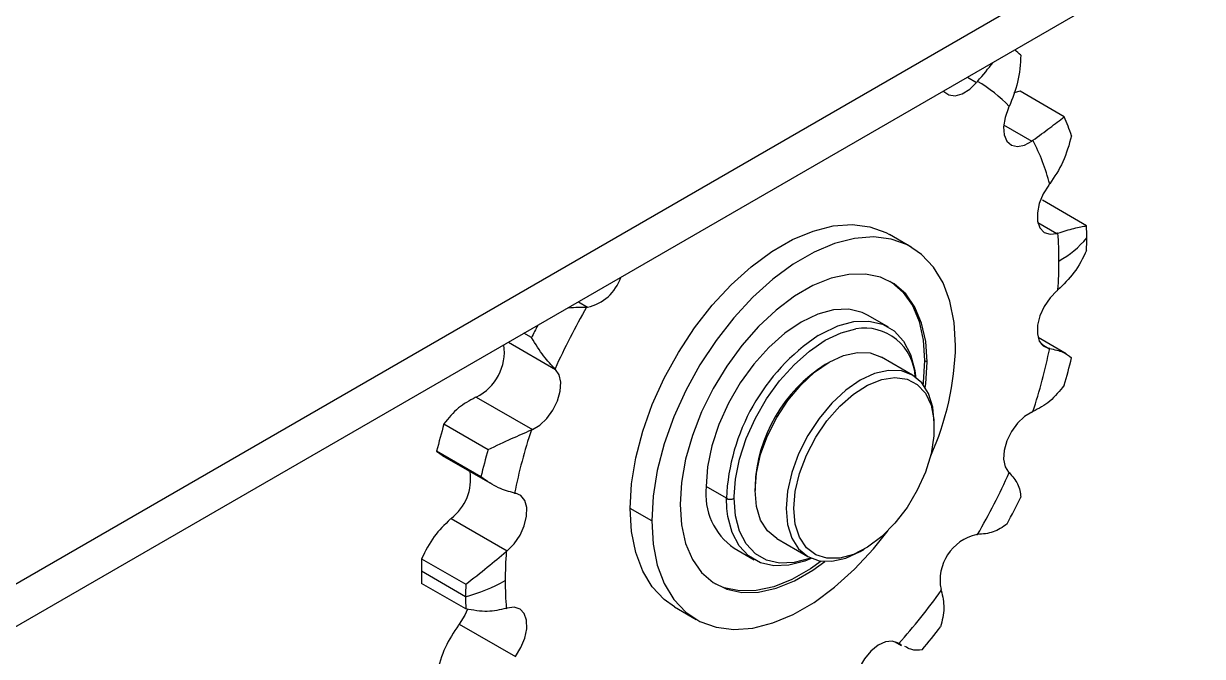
# Model space of a CAD drawing. Header units: metres. Extents: x 0 to 21025, y 0 to 14850.
# Drawn here: x 12819.2 to 12926.4, y 5419 to 5476.5 of the extents above; entities that cross this region are included whole.
import ezdxf

# ---------------------------------------------------------------- set-up
doc = ezdxf.new("R2010")
doc.units = ezdxf.units.M
doc.header["$LTSCALE"] = 25
doc.layers.add('SL4', color=4, linetype='Continuous')

msp = doc.modelspace()

# ---------------------------------------------------------------- linework, layer by layer
at = {"layer": 'SL4'}
for p, q in [((12132.155, 5029.361), (13069.054, 5570.221)), ((12132.155, 5025.472), (13069.054, 5566.332)), ((12905.041, 5471.649), (12905.876, 5471.167)), ((12909.817, 5470.36), (12909.268, 5470.221)), ((12913.838, 5468.039), (12909.817, 5470.36)), ((12908.326, 5467.321), (12910.895, 5465.838)), ((12915.871, 5458.133), (12911.851, 5460.454)), ((12911.434, 5458.446), (12913.174, 5457.442)), ((12899.915, 5456.203), (12897.956, 5457.334)), ((12869.658, 5451.223), (12870.494, 5450.741)), ((12897.864, 5448.925), (12896.025, 5449.986)), ((12865.401, 5447.97), (12864.712, 5448.368)), ((12914.01, 5446.505), (12911.455, 5447.98)), ((12863.295, 5447.55), (12867.591, 5445.07)), ((12911.739, 5447.395), (12912.44, 5446.991)), ((12892.455, 5445.719), (12892.101, 5445.515)), ((12900.046, 5444.559), (12897.218, 5446.191)), ((12901.147, 5445.889), (12901.372, 5445.759)), ((12860.377, 5442.561), (12865.475, 5439.618)), ((12857.434, 5440.12), (12861.455, 5437.799)), ((12902.02, 5439.789), (12902.02, 5440.198)), ((12860.792, 5435.311), (12856.771, 5437.632)), ((12856.771, 5437.632), (12857.285, 5437.292)), ((12857.262, 5437.254), (12861.806, 5434.631)), ((12883.12, 5433.36), (12881.281, 5434.421)), ((12885.721, 5434.462), (12885.721, 5434.054)), ((12883.159, 5432.429), (12883.12, 5433.36)), ((12883.811, 5433.36), (12883.812, 5433.523)), ((12876.324, 5431.299), (12874.365, 5432.43)), ((12858.098, 5431.533), (12863.196, 5428.59)), ((12887.694, 5429.693), (12890.522, 5428.06)), ((12883.811, 5428.829), (12885.65, 5427.767)), ((12895.285, 5428.533), (12895.639, 5428.737)), ((12855.4, 5427.866), (12859.421, 5425.545)), ((12859.404, 5424.415), (12855.384, 5426.736)), ((12859.421, 5423.305), (12855.4, 5425.626)), ((12878.414, 5423.482), (12880.373, 5422.351)), ((12858.832, 5421.93), (12863.93, 5418.987)), ((12898.476, 5420.324), (12899.055, 5419.99)), ((12898.583, 5420.279), (12898.724, 5420.198)), ((12899.037, 5420.037), (12898.786, 5420.156))]:
    msp.add_line(p, q, dxfattribs=at)
at = {"layer": 'SL4', "flags": 128}
for points in [[(12902.866, 5470.394), (12902.901, 5470.35), (12903.347, 5470.027), (12903.92, 5469.951), (12904.57, 5470.13), (12905.241, 5470.547), (12905.876, 5471.167)], [(12908.779, 5468.848), (12908.453, 5467.981), (12908.311, 5467.141), (12908.366, 5466.399), (12908.613, 5465.82), (12909.031, 5465.453), (12909.583, 5465.331), (12910.223, 5465.463), (12910.895, 5465.838)], [(12912.44, 5461.829), (12911.932, 5461.028), (12911.574, 5460.164), (12911.397, 5459.313), (12911.415, 5458.548), (12911.627, 5457.935), (12912.016, 5457.526), (12912.547, 5457.356), (12913.174, 5457.442)], [(12874.365, 5432.43), (12874.494, 5434.677), (12874.878, 5437.031), (12875.509, 5439.448), (12876.377, 5441.883), (12877.465, 5444.291), (12878.752, 5446.626), (12880.215, 5448.845), (12881.827, 5450.907), (12883.557, 5452.773), (12885.373, 5454.409), (12887.242, 5455.785), (12889.128, 5456.874), (12890.997, 5457.656), (12892.813, 5458.117), (12894.543, 5458.248), (12896.155, 5458.046), (12897.618, 5457.516), (12897.956, 5457.334)], [(12903.963, 5447.255), (12903.835, 5449.354), (12903.451, 5451.265), (12902.819, 5452.953), (12901.952, 5454.385), (12900.864, 5455.537), (12899.576, 5456.386), (12898.113, 5456.916), (12896.502, 5457.117), (12894.772, 5456.986), (12892.955, 5456.525), (12891.087, 5455.743), (12889.201, 5454.654), (12887.332, 5453.279), (12885.516, 5451.643), (12883.786, 5449.776), (12882.174, 5447.714), (12880.711, 5445.495), (12879.424, 5443.16), (12878.336, 5440.752), (12877.468, 5438.318), (12876.836, 5435.901), (12876.453, 5433.547), (12876.324, 5431.299)], [(12901.372, 5445.759), (12901.247, 5447.619), (12900.873, 5449.293), (12900.26, 5450.743), (12899.421, 5451.937), (12898.375, 5452.848), (12897.145, 5453.456), (12895.758, 5453.747), (12894.246, 5453.715), (12892.642, 5453.361), (12890.983, 5452.692), (12889.305, 5451.723), (12887.645, 5450.476), (12886.041, 5448.979), (12884.529, 5447.265), (12883.143, 5445.373), (12881.913, 5443.345), (12880.866, 5441.226), (12880.027, 5439.063), (12879.414, 5436.905), (12879.041, 5434.8), (12878.915, 5432.795)], [(12897.969, 5453.093), (12898.149, 5452.978), (12899.196, 5452.067), (12900.035, 5450.873), (12900.648, 5449.423), (12901.021, 5447.75), (12901.147, 5445.889)], [(12913.174, 5452.226), (12912.547, 5451.587), (12912.016, 5450.805), (12911.627, 5449.947), (12911.415, 5449.088), (12911.397, 5448.302), (12911.574, 5447.656), (12911.932, 5447.206), (12912.44, 5446.991)], [(12896.025, 5449.986), (12895.47, 5450.253), (12894.237, 5450.538), (12892.872, 5450.485), (12891.418, 5450.096), (12889.918, 5449.381), (12888.418, 5448.364), (12886.964, 5447.074), (12885.6, 5445.552), (12884.366, 5443.843), (12883.302, 5441.999), (12882.438, 5440.076), (12881.802, 5438.133), (12881.412, 5436.229), (12881.281, 5434.421)], [(12883.812, 5433.523), (12883.937, 5435.095), (12884.311, 5436.923), (12884.921, 5438.789), (12885.751, 5440.634), (12886.773, 5442.405), (12887.956, 5444.045), (12889.266, 5445.507), (12890.663, 5446.745), (12892.102, 5447.722), (12893.542, 5448.407), (12894.898, 5448.775)], [(12891.464, 5448.145), (12891.757, 5448.32), (12893.257, 5449.034), (12894.711, 5449.424), (12896.076, 5449.477), (12897.309, 5449.192), (12898.373, 5448.577), (12899.237, 5447.651), (12899.873, 5446.443), (12900.263, 5444.988), (12900.355, 5444.263)], [(12887.694, 5429.693), (12887.693, 5429.693), (12886.856, 5430.389), (12886.233, 5431.374), (12885.85, 5432.612), (12885.721, 5434.054), (12885.85, 5435.646), (12886.233, 5437.327), (12886.856, 5439.03), (12887.693, 5440.693), (12888.714, 5442.249), (12889.879, 5443.64), (12891.142, 5444.812), (12892.456, 5445.72), (12893.77, 5446.329), (12895.033, 5446.616), (12896.198, 5446.569), (12897.218, 5446.191)], [(12901.147, 5445.889), (12901.021, 5443.884), (12901.001, 5443.722)], [(12901.205, 5443.435), (12901.247, 5443.754), (12901.372, 5445.759)], [(12865.475, 5439.618), (12866.147, 5440.018), (12866.787, 5440.625), (12867.339, 5441.386), (12867.757, 5442.234), (12868.004, 5443.099), (12868.059, 5443.904), (12867.917, 5444.58), (12867.591, 5445.07)], [(12902.02, 5440.198), (12901.89, 5441.64), (12901.507, 5442.878), (12900.884, 5443.863), (12900.047, 5444.558), (12899.026, 5444.936), (12897.862, 5444.983), (12896.598, 5444.696), (12895.284, 5444.087), (12893.97, 5443.179), (12892.707, 5442.007), (12891.543, 5440.616), (12890.522, 5439.06), (12889.684, 5437.398), (12889.062, 5435.694), (12888.679, 5434.013), (12888.549, 5432.421), (12888.549, 5432.421)], [(12889.256, 5432.421), (12889.387, 5433.98), (12889.773, 5435.626), (12890.4, 5437.292), (12891.241, 5438.908), (12892.262, 5440.411), (12893.422, 5441.737), (12894.672, 5442.832), (12895.961, 5443.652), (12897.238, 5444.163), (12898.448, 5444.344), (12899.544, 5444.188), (12900.48, 5443.701), (12901.218, 5442.903), (12901.727, 5441.827), (12901.987, 5440.516), (12901.987, 5439.025), (12901.727, 5437.414), (12901.218, 5435.75), (12900.48, 5434.101), (12899.544, 5432.533), (12898.448, 5431.112), (12897.238, 5429.895), (12895.961, 5428.932), (12894.672, 5428.263), (12893.422, 5427.915), (12892.262, 5427.903), (12891.241, 5428.226), (12890.4, 5428.872), (12889.773, 5429.814), (12889.387, 5431.013), (12889.256, 5432.421)], [(12910.895, 5441.198), (12910.223, 5440.798), (12909.583, 5440.191), (12909.031, 5439.43), (12908.613, 5438.581), (12908.366, 5437.717), (12908.311, 5436.912), (12908.453, 5436.235), (12908.779, 5435.746)], [(12863.196, 5428.59), (12863.823, 5429.229), (12864.354, 5430.011), (12864.743, 5430.869), (12864.955, 5431.728), (12864.974, 5432.514), (12864.796, 5433.16), (12864.438, 5433.61), (12863.93, 5433.825)], [(12878.915, 5432.795), (12879.041, 5430.935), (12879.414, 5429.261), (12880.027, 5427.811), (12880.866, 5426.617), (12881.913, 5425.706), (12883.143, 5425.098), (12884.529, 5424.807), (12886.041, 5424.839), (12887.645, 5425.194), (12889.305, 5425.863), (12890.983, 5426.832), (12892.075, 5427.619)], [(12890.776, 5427.929), (12890.663, 5427.886), (12889.266, 5427.512), (12887.956, 5427.461), (12886.773, 5427.735), (12885.751, 5428.325), (12884.921, 5429.213), (12884.311, 5430.374), (12883.937, 5431.77), (12883.811, 5433.36)], [(12878.414, 5423.482), (12877.465, 5424.148), (12876.377, 5425.3), (12875.509, 5426.733), (12874.878, 5428.42), (12874.494, 5430.331), (12874.365, 5432.43)], [(12890.841, 5427.899), (12890.257, 5427.658), (12888.803, 5427.268), (12887.438, 5427.215), (12886.205, 5427.5), (12885.14, 5428.115), (12884.277, 5429.041), (12883.64, 5430.249), (12883.251, 5431.703), (12883.159, 5432.429)], [(12888.549, 5432.421), (12888.679, 5430.979), (12889.062, 5429.741), (12889.684, 5428.756), (12890.522, 5428.061), (12891.543, 5427.683), (12892.707, 5427.636), (12893.97, 5427.923), (12895.284, 5428.532), (12895.285, 5428.533)], [(12876.324, 5431.299), (12876.453, 5429.201), (12876.836, 5427.29), (12877.468, 5425.602), (12878.336, 5424.169), (12879.424, 5423.017), (12880.711, 5422.169), (12882.174, 5421.639), (12883.786, 5421.438), (12885.516, 5421.568), (12887.332, 5422.029), (12889.201, 5422.811), (12891.087, 5423.9), (12892.955, 5425.276), (12894.772, 5426.912), (12896.502, 5428.778), (12897.826, 5430.446)], [(12891.724, 5427.652), (12890.757, 5426.962), (12889.079, 5425.993), (12887.42, 5425.324), (12885.816, 5424.969), (12884.304, 5424.937), (12882.917, 5425.228), (12882.093, 5425.591)], [(12859.591, 5423.289), (12859.34, 5422.731), (12858.832, 5421.93)], [(12863.93, 5418.987), (12864.438, 5419.788), (12864.796, 5420.652), (12864.974, 5421.503), (12864.955, 5422.268), (12864.743, 5422.881), (12864.354, 5423.29), (12863.823, 5423.459), (12863.196, 5423.374)], [(12898.724, 5420.198), (12898.202, 5420.385), (12897.58, 5420.319), (12896.911, 5420.005), (12896.253, 5419.469), (12895.662, 5418.759), (12895.189, 5417.934), (12894.876, 5417.067), (12894.748, 5416.231)]]:
    msp.add_lwpolyline(points, dxfattribs=at)
at = {"layer": 'SL4'}
for centre, radius, start, end in [((12900.69, 5463.42), 13.762, 48.03771, 51.08299), ((12924.341, 5455.498), 24.217, 139.38552, 139.68238), ((12899.872, 5460.695), 12.195, 42.69497, 60.06194), ((12885.186, 5480.179), 26.173, 334.34682, 334.6287), ((12894.539, 5459.615), 21.057, 18.56036, 23.58272), ((12921.1, 5451.845), 17.319, 125.73297, 126.10417), ((12894.333, 5457.206), 18.788, 14.56516, 27.57792), ((12892.184, 5477.256), 25.461, 322.70567, 322.99278), ((12916.26, 5447.837), 10.088, 107.27975, 107.81197), ((12882.008, 5454.972), 31.355, 359.94756, 4.56954), ((12879.195, 5457.027), 36.693, 359.99249, 1.72651), ((12908.978, 5462.84), 9.033, 299.04532, 319.90875), ((12877.256, 5457.027), 38.632, 358.31738, 359.99287), ((12877.536, 5454.972), 35.827, 355.72534, 359.95411), ((12869.693, 5454.661), 4.001, 281.54883, 342.27615), ((12900.734, 5467.155), 19.433, 309.80446, 310.14824), ((12923.298, 5420.124), 61.11, 149.93061, 155.85297), ((12870.336, 5444.12), 6.623, 88.63483, 89.33941), ((12926.904, 5418.02), 68.408, 152.99039, 154.03575), ((12895.661, 5444.208), 4.631, 2.44207, 99.48718), ((12901.874, 5432.523), 18.773, 123.67712, 177.44491), ((12858.333, 5446.681), 4.599, 296.38857, 7.92423), ((12877.679, 5447.887), 26.292, 336.05963, 358.6227), ((12862.634, 5457.206), 50.921, 341.72409, 348.41288), ((12911.526, 5441.223), 5.839, 80.2347, 81.001), ((12858.927, 5459.614), 57.187, 343.77857, 346.35839), ((12871.272, 5449.038), 5.413, 226.34362, 227.14968), ((12899.422, 5433.921), 13.712, 122.26897, 177.73641), ((12865.021, 5431.64), 11.868, 113.03868, 113.51627), ((12906.251, 5452.119), 11.868, 293.03868, 293.51627), ((12912.345, 5424.145), 57.187, 163.77857, 166.35839), ((12913.736, 5423.61), 50.921, 161.72409, 168.41288), ((12870.12, 5428.697), 11.868, 113.03868, 113.51627), ((12916.365, 5421.824), 57.187, 163.77857, 166.35839), ((12855.316, 5435.13), 4.547, 307.71741, 8.21257), ((12853.072, 5460.692), 61.11, 329.93061, 335.85297), ((12905.098, 5431.777), 5.413, 46.34362, 47.14968), ((12864.844, 5439.593), 5.839, 260.2347, 261.001), ((12887.223, 5433.741), 5.98, 173.46674, 235.22108), ((12883.465, 5434.026), 0.751, 242.60967, 297.39033), ((12848.185, 5463.519), 68.635, 331.74964, 334.03393), ((12870.538, 5416.604), 19.433, 129.80446, 130.14824), ((12906.823, 5425.909), 4.272, 102.80111, 191.41526), ((12906.034, 5436.696), 6.623, 268.63483, 269.33941), ((12898.834, 5425.844), 35.827, 175.72534, 179.95411), ((12875.636, 5413.661), 19.433, 129.80446, 130.14824), ((12894.016, 5426.732), 38.632, 178.31738, 179.99287), ((12892.077, 5426.732), 36.693, 179.99249, 181.72651), ((12855.593, 5439.015), 15.089, 284.62992, 299.42742), ((12898.037, 5424.41), 38.632, 178.31738, 179.99287), ((12894.362, 5425.844), 31.355, 179.94756, 184.56954), ((12896.097, 5424.41), 36.693, 179.99249, 181.72651), ((12855.977, 5458.538), 57.496, 318.12136, 324.2895), ((12894.259, 5422.348), 8.805, 17.37575, 17.95852), ((12860.11, 5432.979), 10.088, 287.27975, 287.81197), ((12879.088, 5406.503), 25.461, 142.70567, 142.99278), ((12851.44, 5461.089), 64.576, 320.0159, 322.39496), ((12901.631, 5424.454), 5.155, 235.6701, 236.50283)]:
    msp.add_arc(centre, radius, start, end, dxfattribs=at)
for points, knots in [([(12909.891, 5473.654), (12909.839, 5472.821), (12909.738, 5471.206), (12909.13, 5469.696), (12908.835, 5468.964)], [0, 0, 0, 0, 0.5152633, 1, 1, 1, 1]), ([(12905.958, 5471.263), (12906.459, 5471.853), (12906.972, 5472.457), (12907.381, 5472.994), (12907.39, 5473.005)], [0, 0, 0, 0, 0.9789848, 1, 1, 1, 1]), ([(12910.986, 5465.904), (12911.52, 5466.295), (12912.623, 5467.101), (12913.425, 5467.72), (12913.838, 5468.039)], [0, 0, 0, 0, 0.4847219, 1, 1, 1, 1]), ([(12914.501, 5466.317), (12914.277, 5465.506), (12913.844, 5463.933), (12912.95, 5462.584), (12912.517, 5461.931)], [0, 0, 0, 0, 0.5152637, 1, 1, 1, 1]), ([(12913.264, 5457.47), (12913.78, 5457.626), (12914.846, 5457.948), (12915.523, 5458.07), (12915.871, 5458.133)], [0, 0, 0, 0, 0.4847248, 1, 1, 1, 1]), ([(12915.871, 5455.893), (12915.523, 5455.19), (12914.846, 5453.827), (12913.78, 5452.799), (12913.264, 5452.301)], [0, 0, 0, 0, 0.5152541, 1, 1, 1, 1]), ([(12868.695, 5450.667), (12868.709, 5450.669), (12869.379, 5450.755), (12869.901, 5450.749), (12870.412, 5450.743)], [0, 0, 0, 0, 0.0210148, 1, 1, 1, 1]), ([(12867.535, 5445.122), (12867.19, 5445.485), (12866.479, 5446.234), (12865.768, 5447.379), (12865.401, 5447.97)], [0, 0, 0, 0, 0.4847365, 1, 1, 1, 1]), ([(12912.517, 5446.978), (12912.95, 5446.882), (12913.844, 5446.685), (12914.277, 5446.317), (12914.501, 5446.127)], [0, 0, 0, 0, 0.484736, 1, 1, 1, 1]), ([(12913.838, 5443.639), (12913.425, 5443.118), (12912.623, 5442.108), (12911.52, 5441.521), (12910.986, 5441.237)], [0, 0, 0, 0, 0.5152562, 1, 1, 1, 1]), ([(12860.286, 5442.522), (12859.751, 5442.238), (12858.649, 5441.651), (12857.847, 5440.641), (12857.434, 5440.12)], [0, 0, 0, 0, 0.4847219, 1, 1, 1, 1]), ([(12861.455, 5437.799), (12862.182, 5438.138), (12863.593, 5438.797), (12864.8, 5439.323), (12865.384, 5439.579)], [0, 0, 0, 0, 0.5152562, 1, 1, 1, 1]), ([(12863.853, 5433.838), (12863.37, 5433.962), (12862.373, 5434.219), (12861.329, 5434.94), (12860.792, 5435.311)], [0, 0, 0, 0, 0.4847361, 1, 1, 1, 1]), ([(12908.835, 5435.693), (12909.13, 5435.36), (12909.738, 5434.671), (12909.839, 5433.877), (12909.891, 5433.468)], [0, 0, 0, 0, 0.4847365, 1, 1, 1, 1]), ([(12858.008, 5431.458), (12857.492, 5430.96), (12856.426, 5429.932), (12855.749, 5428.569), (12855.4, 5427.866)], [0, 0, 0, 0, 0.4847248, 1, 1, 1, 1]), ([(12908.645, 5431.032), (12908.236, 5430.746), (12907.443, 5430.189), (12906.443, 5430.111), (12905.958, 5430.073)], [0, 0, 0, 0, 0.5152637, 1, 1, 1, 1]), ([(12859.421, 5425.545), (12860.084, 5426.066), (12861.371, 5427.078), (12862.54, 5428.045), (12863.106, 5428.515)], [0, 0, 0, 0, 0.5152541, 1, 1, 1, 1]), ([(12902.662, 5424.978), (12902.78, 5424.447), (12903.023, 5423.353), (12902.743, 5422.252), (12902.599, 5421.684)], [0, 0, 0, 0, 0.4847353, 1, 1, 1, 1]), ([(12863.106, 5423.346), (12862.54, 5423.219), (12861.371, 5422.956), (12860.084, 5423.186), (12859.421, 5423.305)], [0, 0, 0, 0, 0.4847248, 1, 1, 1, 1]), ([(12858.755, 5421.828), (12858.322, 5421.175), (12857.428, 5419.826), (12856.994, 5418.253), (12856.771, 5417.442)], [0, 0, 0, 0, 0.48473611, 1, 1, 1, 1]), ([(12900.919, 5419.594), (12900.587, 5419.55), (12900.104, 5419.487), (12899.532, 5419.792), (12899.354, 5419.887)], [0, 0, 0, 0, 0.6884156, 1, 1, 1, 1])]:
    msp.add_open_spline(points, degree=3, knots=knots, dxfattribs=at)

doc.saveas('drawing.dxf')
